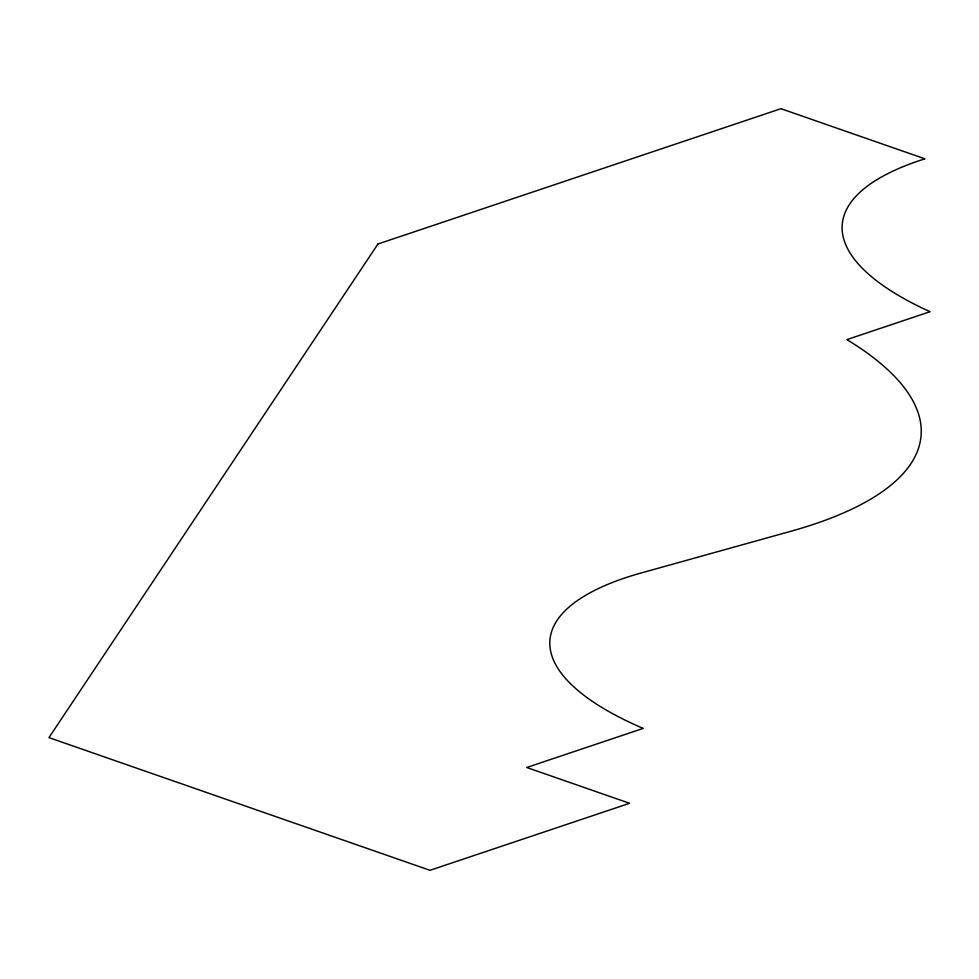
<?xml version="1.0" encoding="UTF-8"?>
<svg xmlns="http://www.w3.org/2000/svg" width="979" height="979" viewBox="0 0 979 979"><rect width="100%" height="100%" fill="white"/><g stroke="black" fill="none" stroke-linecap="round" stroke-linejoin="round"><path stroke-width="1.47" d="M377.955 244.004L48.95 737.615L429.989 870.307L629.583 803.294L526.751 767.487L643.179 728.4A339.113 112.634 5 0 1 641.343 572.923L791.044 531.218A482.463 160.262 5 0 0 846.884 339.615L930.05 311.701A348.255 115.681 5 0 1 924.922 158.831L780.961 108.693L377.955 244.004"/></g></svg>
